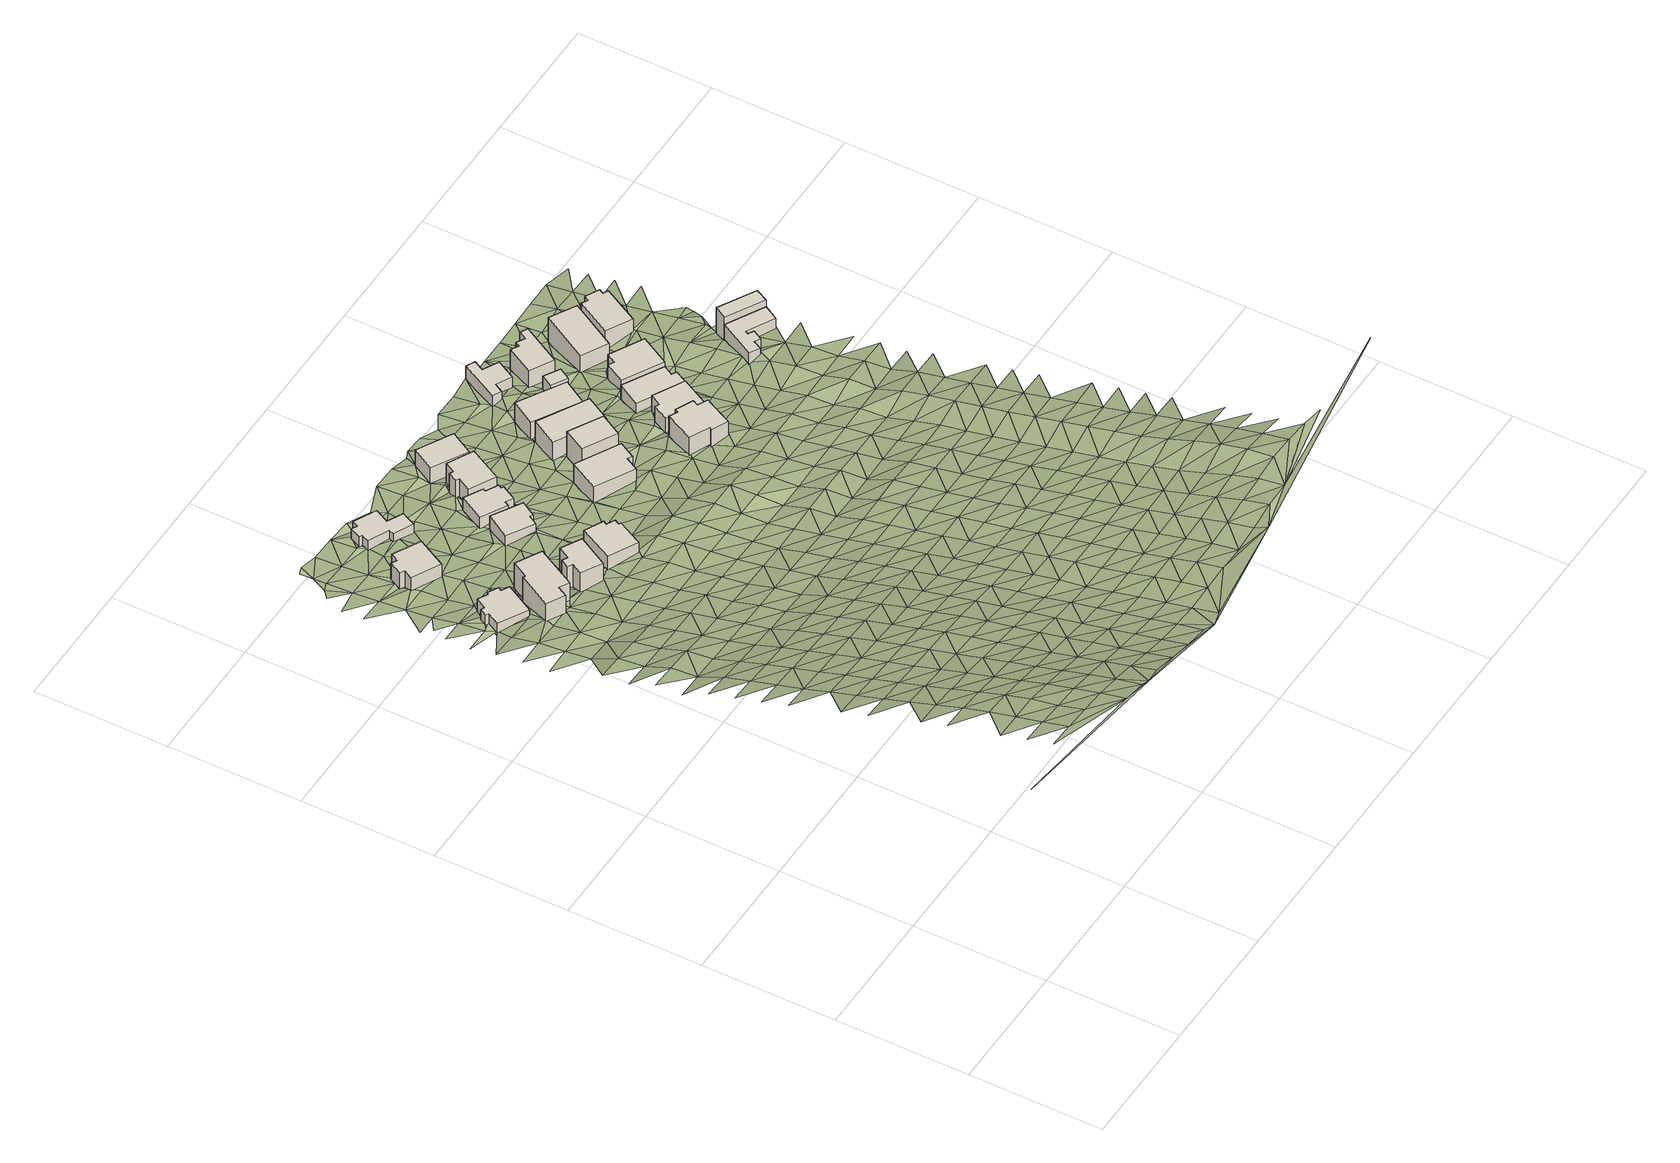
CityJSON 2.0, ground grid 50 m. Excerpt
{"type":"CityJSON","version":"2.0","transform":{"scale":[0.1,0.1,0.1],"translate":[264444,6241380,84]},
"CityObjects":{
"building1":{"type":"Building","attributes":{"osm_address":"6 Cloete Road Universtity Estate Cape Town","osm_building":"house","osm_building:levels":"1","footprint":{"type":"Polygon"},"plus_code":"4FRW3F62+4PQ","ground_height":97.81,"building_height":4.1,"roof_height":101.91},"geometry":[{"type":"Solid","lod":"1","boundaries":[[[[0,1,2,3]],[[1,4,5,2]],[[4,6,7,5]],[[6,8,9,7]],[[8,10,11,9]],[[10,12,13,11]],[[12,14,15,13]],[[14,16,17,15]],[[16,18,19,17]],[[18,20,21,19]],[[20,22,23,21]],[[22,0,3,23]],[[3,2,5,7,9,11,13,15,17,19,21,23]],[[22,20,18,16,14,12,10,8,6,4,1,0]]]]}]},
"building2":{"type":"Building","attributes":{"osm_address":"8A Cloete Road Universtity Estate Cape Town","osm_building":"house","osm_building:levels":"3","footprint":{"type":"Polygon"},"plus_code":"4FRW3F62+4Q5","ground_height":99.35,"building_height":9.7,"roof_height":109.05},"geometry":[{"type":"Solid","lod":"1","boundaries":[[[[24,25,26,27]],[[25,28,29,26]],[[28,30,31,29]],[[30,32,33,31]],[[32,34,35,33]],[[34,36,37,35]],[[36,38,39,37]],[[38,24,27,39]],[[27,26,29,31,33,35,37,39]],[[38,36,34,32,30,28,25,24]]]]}]},
"building3":{"type":"Building","attributes":{"osm_address":"19 Haig Road University Estate Cape Town","osm_building":"house","osm_building:levels":"2","footprint":{"type":"Polygon"},"plus_code":"4FRW3F62+7Q8","ground_height":91.45,"building_height":6.9,"roof_height":98.35},"geometry":[{"type":"Solid","lod":"1","boundaries":[[[[40,41,42,43]],[[41,44,45,42]],[[44,46,47,45]],[[46,48,49,47]],[[48,50,51,49]],[[50,52,53,51]],[[52,54,55,53]],[[54,40,43,55]],[[43,42,45,47,49,51,53,55]],[[54,52,50,48,46,44,41,40]]]]}]},
"building4":{"type":"Building","attributes":{"osm_address":"8 Cloete Road Universtity Estate Cape Town","osm_building":"house","osm_building:levels":"2","footprint":{"type":"Polygon"},"plus_code":"4FRW3F62+3VC","ground_height":102.5,"building_height":6.9,"roof_height":109.4},"geometry":[{"type":"Solid","lod":"1","boundaries":[[[[56,57,58,59]],[[57,60,61,58]],[[60,62,63,61]],[[62,64,65,63]],[[64,66,67,65]],[[66,68,69,67]],[[68,70,71,69]],[[70,56,59,71]],[[59,58,61,63,65,67,69,71]],[[70,68,66,64,62,60,57,56]]]]}]},
"building5":{"type":"Building","attributes":{"osm_address":"Cloete Road Universtity Estate Cape Town","osm_building":"house","osm_building:levels":"2","footprint":{"type":"Polygon"},"plus_code":"4FRW3F62+3W7","ground_height":100.82,"building_height":6.9,"roof_height":107.72},"geometry":[{"type":"Solid","lod":"1","boundaries":[[[[72,73,74,75]],[[73,76,77,74]],[[76,78,79,77]],[[78,80,81,79]],[[80,82,83,81]],[[82,84,85,83]],[[84,86,87,85]],[[86,72,75,87]],[[75,74,77,79,81,83,85,87]],[[86,84,82,80,78,76,73,72]]]]}]},
"building6":{"type":"Building","attributes":{"osm_address":"17 Haig Road University Estate Cape Town","osm_building":"house","osm_building:levels":"1","footprint":{"type":"Polygon"},"plus_code":"4FRW3F62+8RW","ground_height":88.55,"building_height":4.1,"roof_height":92.65},"geometry":[{"type":"Solid","lod":"1","boundaries":[[[[88,89,90,91]],[[89,92,93,90]],[[92,94,95,93]],[[94,96,97,95]],[[96,98,99,97]],[[98,100,101,99]],[[100,102,103,101]],[[102,104,105,103]],[[104,106,107,105]],[[106,108,109,107]],[[108,110,111,109]],[[110,88,91,111]],[[91,90,93,95,97,99,101,103,105,107,109,111]],[[110,108,106,104,102,100,98,96,94,92,89,88]]]]}]},
"building7":{"type":"Building","attributes":{"osm_address":"18 Cloete Road University Estate Cape Town","osm_building":"house","osm_building:levels":"1","footprint":{"type":"Polygon"},"plus_code":"4FRW3F62+6W3","ground_height":94.04,"building_height":4.1,"roof_height":98.14},"geometry":[{"type":"Solid","lod":"1","boundaries":[[[[112,113,114,115]],[[113,116,117,114]],[[116,118,119,117]],[[118,120,121,119]],[[120,122,123,121]],[[122,112,115,123]],[[115,114,117,119,121,123]],[[122,120,118,116,113,112]]]]}]},
"building8":{"type":"Building","attributes":{"osm_address":"16 Fryde Road University Estate Cape Town","osm_building":"house","osm_building:levels":"1","footprint":{"type":"Polygon"},"plus_code":"4FRW3F62+6WX","ground_height":92.19,"building_height":4.1,"roof_height":96.29},"geometry":[{"type":"Solid","lod":"1","boundaries":[[[[124,125,126,127]],[[125,128,129,126]],[[128,130,131,129]],[[130,132,133,131]],[[132,134,135,133]],[[134,136,137,135]],[[136,138,139,137]],[[138,140,141,139]],[[140,142,143,141]],[[142,124,127,143]],[[127,126,129,131,133,135,137,139,141,143]],[[142,140,138,136,134,132,130,128,125,124]]]]}]},
"building9":{"type":"Building","attributes":{"osm_address":"14 Fryde Road University Estate Cape Town","osm_building":"house","osm_building:levels":"2","footprint":{"type":"Polygon"},"plus_code":"4FRW3F62+7XM","ground_height":90.78,"building_height":6.9,"roof_height":97.68},"geometry":[{"type":"Solid","lod":"1","boundaries":[[[[144,145,146,147]],[[145,148,149,146]],[[148,150,151,149]],[[150,152,153,151]],[[152,154,155,153]],[[154,156,157,155]],[[156,158,159,157]],[[158,144,147,159]],[[147,146,149,151,153,155,157,159]],[[158,156,154,152,150,148,145,144]]]]}]},
"building10":{"type":"Building","attributes":{"osm_address":"23 Fryde Road University Estate Cape Town","osm_building":"house","osm_building:levels":"2","footprint":{"type":"Polygon"},"plus_code":"4FRW3F63+43J","ground_height":96.97,"building_height":6.9,"roof_height":103.87},"geometry":[{"type":"Solid","lod":"1","boundaries":[[[[160,161,162,163]],[[161,164,165,162]],[[164,166,167,165]],[[166,168,169,167]],[[168,170,171,169]],[[170,160,163,171]],[[163,162,165,167,169,171]],[[170,168,166,164,161,160]]]]}]},
"building11":{"type":"Building","attributes":{"osm_address":"12 Fryde Road University Estate Cape Town","osm_building":"house","osm_building:levels":"2","footprint":{"type":"Polygon"},"plus_code":"4FRW3F63+82J","ground_height":87.59,"building_height":6.9,"roof_height":94.49},"geometry":[{"type":"Solid","lod":"1","boundaries":[[[[172,173,174,175]],[[173,176,177,174]],[[176,178,179,177]],[[178,172,175,179]],[[175,174,177,179]],[[178,176,173,172]]]]}]},
"building12":{"type":"Building","attributes":{"osm_address":"21 Fryde Road University Estate Cape Town","osm_building":"house","osm_building:levels":"3","footprint":{"type":"Polygon"},"plus_code":"4FRW3F63+53H","ground_height":95.73,"building_height":9.7,"roof_height":105.43},"geometry":[{"type":"Solid","lod":"1","boundaries":[[[[180,181,182,183]],[[181,184,185,182]],[[184,186,187,185]],[[186,180,183,187]],[[183,182,185,187]],[[186,184,181,180]]]]}]},
"building13":{"type":"Building","attributes":{"osm_address":"19 Fryde Road University Estate Cape Town","osm_building":"house","osm_building:levels":"2","footprint":{"type":"Polygon"},"plus_code":"4FRW3F63+647","ground_height":94.1,"building_height":6.9,"roof_height":101},"geometry":[{"type":"Solid","lod":"1","boundaries":[[[[188,189,190,191]],[[189,192,193,190]],[[192,194,195,193]],[[194,188,191,195]],[[191,190,193,195]],[[194,192,189,188]]]]}]},
"building14":{"type":"Building","attributes":{"osm_address":"20 Baris Road University Estate Cape Town","osm_building":"house","osm_building:levels":"2","footprint":{"type":"Polygon"},"plus_code":"4FRW3F63+35G","ground_height":101.98,"building_height":6.9,"roof_height":108.88},"geometry":[{"type":"Solid","lod":"1","boundaries":[[[[196,197,198,199]],[[197,200,201,198]],[[200,202,203,201]],[[202,204,205,203]],[[204,206,207,205]],[[206,208,209,207]],[[208,210,211,209]],[[210,212,213,211]],[[212,214,215,213]],[[214,196,199,215]],[[199,198,201,203,205,207,209,211,213,215]],[[214,212,210,208,206,204,202,200,197,196]]]]}]},
"building15":{"type":"Building","attributes":{"osm_address":"15 Fryde Road University Estate Cape Town","osm_building":"house","osm_building:levels":"2","footprint":{"type":"Polygon"},"plus_code":"4FRW3F63+749","ground_height":90.49,"building_height":6.9,"roof_height":97.39},"geometry":[{"type":"Solid","lod":"1","boundaries":[[[[216,217,218,219]],[[217,220,221,218]],[[220,222,223,221]],[[222,216,219,223]],[[219,218,221,223]],[[222,220,217,216]]]]}]},
"building16":{"type":"Building","attributes":{"osm_address":"18 Baris Road University Estate Cape Town","osm_building":"house","osm_building:levels":"2","footprint":{"type":"Polygon"},"plus_code":"4FRW3F63+46C","ground_height":97.27,"building_height":6.9,"roof_height":104.17},"geometry":[{"type":"Solid","lod":"1","boundaries":[[[[224,225,226,227]],[[225,228,229,226]],[[228,230,231,229]],[[230,232,233,231]],[[232,234,235,233]],[[234,224,227,235]],[[227,226,229,231,233,235]],[[234,232,230,228,225,224]]]]}]},
"building17":{"type":"Building","attributes":{"osm_address":"16 Baris Road University Estate Cape Town","osm_building":"house","osm_building:levels":"1","footprint":{"type":"Polygon"},"plus_code":"4FRW3F63+565","ground_height":95.63,"building_height":4.1,"roof_height":99.73},"geometry":[{"type":"Solid","lod":"1","boundaries":[[[[236,237,238,239]],[[237,240,241,238]],[[240,242,243,241]],[[242,244,245,243]],[[244,246,247,245]],[[246,236,239,247]],[[239,238,241,243,245,247]],[[246,244,242,240,237,236]]]]}]},
"building18":{"type":"Building","attributes":{"osm_address":"11 Fryde Road University Estate Cape Town","osm_building":"house","osm_building:levels":"1","footprint":{"type":"Polygon"},"plus_code":"4FRW3F63+958","ground_height":86.92,"building_height":4.1,"roof_height":91.02},"geometry":[{"type":"Solid","lod":"1","boundaries":[[[[248,249,250,251]],[[249,252,253,250]],[[252,254,255,253]],[[254,256,257,255]],[[256,258,259,257]],[[258,260,261,259]],[[260,262,263,261]],[[262,248,251,263]],[[251,250,253,255,257,259,261,263]],[[262,260,258,256,254,252,249,248]]]]}]},
"building19":{"type":"Building","attributes":{"osm_address":"University Estate Cape Town","osm_building":"house","osm_building:levels":"1","footprint":{"type":"Polygon"},"plus_code":"4FRW3F63+76J","ground_height":89.63,"building_height":4.1,"roof_height":93.73},"geometry":[{"type":"Solid","lod":"1","boundaries":[[[[264,265,266,267]],[[265,268,269,266]],[[268,270,271,269]],[[270,264,267,271]],[[267,266,269,271]],[[270,268,265,264]]]]}]},
"building20":{"type":"Building","attributes":{"osm_address":"44 Rhodes Avenue University Estate Cape Town","osm_building":"house","osm_building:levels":"2","footprint":{"type":"Polygon"},"plus_code":"4FRW3F63+86G","ground_height":87.92,"building_height":6.9,"roof_height":94.82},"geometry":[{"type":"Solid","lod":"1","boundaries":[[[[272,273,274,275]],[[273,276,277,274]],[[276,278,279,277]],[[278,280,281,279]],[[280,282,283,281]],[[282,284,285,283]],[[284,286,287,285]],[[286,272,275,287]],[[275,274,277,279,281,283,285,287]],[[286,284,282,280,278,276,273,272]]]]}]},
"building21":{"type":"Building","attributes":{"osm_address":"14 Baris Road University Estate Cape Town","osm_building":"house","osm_building:levels":"1","footprint":{"type":"Polygon"},"plus_code":"4FRW3F63+674","ground_height":93.2,"building_height":4.1,"roof_height":97.3},"geometry":[{"type":"Solid","lod":"1","boundaries":[[[[288,289,290,291]],[[289,292,293,290]],[[292,294,295,293]],[[294,296,297,295]],[[296,298,299,297]],[[298,288,291,299]],[[291,290,293,295,297,299]],[[298,296,294,292,289,288]]]]}]},
"building22":{"type":"Building","attributes":{"osm_address":"46 Rhodes Avenue University Estate Cape Town","osm_building":"house","osm_building:levels":"2","footprint":{"type":"Polygon"},"plus_code":"4FRW3F63+77Q","ground_height":89.69,"building_height":6.9,"roof_height":96.59},"geometry":[{"type":"Solid","lod":"1","boundaries":[[[[300,301,302,303]],[[301,304,305,302]],[[304,306,307,305]],[[306,300,303,307]],[[303,302,305,307]],[[306,304,301,300]]]]}]},
"building23":{"type":"Building","attributes":{"osm_address":"19 Baris Road University Estate Cape Town","osm_building":"house","osm_building:levels":"1","footprint":{"type":"Polygon"},"plus_code":"4FRW3F63+3CR","ground_height":101.07,"building_height":4.1,"roof_height":105.17},"geometry":[{"type":"Solid","lod":"1","boundaries":[[[[308,309,310,311]],[[309,312,313,310]],[[312,314,315,313]],[[314,316,317,315]],[[316,318,319,317]],[[318,320,321,319]],[[320,322,323,321]],[[322,324,325,323]],[[324,326,327,325]],[[326,308,311,327]],[[311,310,313,315,317,319,321,323,325,327]],[[326,324,322,320,318,316,314,312,309,308]]]]}]},
"building24":{"type":"Building","attributes":{"osm_address":"12 Baris Road University Estate Cape Town","osm_building":"house","osm_building:levels":"2","footprint":{"type":"Polygon"},"plus_code":"4FRW3F63+78H","ground_height":90.57,"building_height":6.9,"roof_height":97.47},"geometry":[{"type":"Solid","lod":"1","boundaries":[[[[328,329,330,331]],[[329,332,333,330]],[[332,334,335,333]],[[334,336,337,335]],[[336,338,339,337]],[[338,340,341,339]],[[340,342,343,341]],[[342,328,331,343]],[[331,330,333,335,337,339,341,343]],[[342,340,338,336,334,332,329,328]]]]}]},
"building25":{"type":"Building","attributes":{"osm_address":"17 Baris Road University Estate Cape Town","osm_building":"house","osm_building:levels":"3","footprint":{"type":"Polygon"},"plus_code":"4FRW3F63+4CC","ground_height":98.65,"building_height":9.7,"roof_height":108.35},"geometry":[{"type":"Solid","lod":"1","boundaries":[[[[344,345,346,347,311]],[[345,348,349,346]],[[348,350,310,351,349]],[[350,344,311,347,351,310]],[[347,346,349,351]],[[350,348,345,344]]]]}]},
"terrain1":{"type":"TINRelief","geometry":[{"type":"CompositeSurface","lod":"1","boundaries":[[[352,353,354]],[[355,354,356]],[[357,358,353]],[[359,360,358]],[[355,356,361]],[[353,362,354]],[[363,356,354]],[[364,361,365]],[[363,354,362]],[[362,353,358]],[[365,366,367]],[[361,356,368]],[[369,356,363]],[[367,366,370]],[[368,365,361]],[[356,369,368]],[[363,362,371]],[[371,362,358]],[[372,366,365]],[[373,370,374]],[[363,375,369]],[[365,368,372]],[[375,363,371]],[[374,376,377]],[[369,378,368]],[[370,366,379]],[[366,372,380]],[[358,381,371]],[[378,369,375]],[[377,376,382]],[[379,374,370]],[[366,380,379]],[[368,383,372]],[[384,375,371]],[[381,358,360]],[[383,368,378]],[[385,376,374]],[[371,381,384]],[[382,386,387]],[[380,372,388]],[[374,379,385]],[[389,378,375]],[[388,372,383]],[[376,390,382]],[[375,384,389]],[[391,386,392]],[[360,384,381]],[[380,393,379]],[[376,385,390]],[[383,378,394]],[[393,380,388]],[[395,386,382]],[[394,378,389]],[[396,397,392]],[[379,398,385]],[[382,390,395]],[[399,384,360]],[[400,388,383]],[[398,379,393]],[[394,400,383]],[[401,402,396]],[[389,384,403]],[[385,404,390]],[[392,386,405]],[[360,406,399]],[[386,395,407]],[[404,385,398]],[[403,394,389]],[[393,388,408]],[[396,392,405]],[[403,384,399]],[[400,409,388]],[[405,386,407]],[[406,360,410]],[[411,412,401]],[[390,413,395]],[[388,409,408]],[[413,390,404]],[[400,394,414]],[[415,398,393]],[[396,416,401]],[[417,418,411]],[[406,410,399]],[[407,395,419]],[[414,394,403]],[[405,416,396]],[[393,408,415]],[[419,395,413]],[[420,409,400]],[[421,404,398]],[[411,401,422]],[[423,417,424]],[[399,425,403]],[[407,426,405]],[[414,420,400]],[[416,422,401]],[[404,421,413]],[[425,399,410]],[[398,415,421]],[[426,407,419]],[[409,427,408]],[[424,428,429]],[[430,414,403]],[[416,405,431]],[[417,411,432]],[[409,420,427]],[[422,433,411]],[[434,419,413]],[[430,403,425]],[[405,426,431]],[[435,429,428]],[[436,410,360]],[[408,437,415]],[[432,424,417]],[[413,421,434]],[[411,433,432]],[[416,438,422]],[[427,437,408]],[[410,439,425]],[[440,420,414]],[[414,430,441]],[[438,416,431]],[[426,419,442]],[[443,428,424]],[[434,444,419]],[[445,446,435]],[[421,415,447]],[[433,422,448]],[[414,441,440]],[[437,449,415]],[[424,432,443]],[[450,430,425]],[[451,427,420]],[[426,442,431]],[[419,444,442]],[[448,422,438]],[[447,434,421]],[[425,439,450]],[[415,449,447]],[[445,452,453]],[[427,451,437]],[[433,454,432]],[[435,428,455]],[[451,420,440]],[[428,443,456]],[[457,438,431]],[[454,433,448]],[[436,439,410]],[[458,441,430]],[[459,444,434]],[[455,445,435]],[[450,460,430]],[[431,442,457]],[[455,428,456]],[[461,452,462]],[[463,449,437]],[[432,464,443]],[[434,447,459]],[[441,458,440]],[[430,460,458]],[[437,451,463]],[[464,432,454]],[[465,461,462]],[[466,450,439]],[[448,438,467]],[[468,452,445]],[[457,469,438]],[[449,470,447]],[[444,471,442]],[[456,443,472]],[[444,459,473]],[[445,455,468]],[[474,475,465]],[[448,467,454]],[[463,470,449]],[[438,469,467]],[[472,443,464]],[[476,460,450]],[[451,440,477]],[[471,457,442]],[[458,478,440]],[[444,473,471]],[[466,439,436]],[[479,462,452]],[[474,480,481]],[[459,447,482]],[[456,483,455]],[[450,466,476]],[[468,484,452]],[[477,463,451]],[[485,464,454]],[[477,440,478]],[[470,482,447]],[[456,472,483]],[[486,458,460]],[[487,469,457]],[[479,452,484]],[[465,462,488]],[[454,467,485]],[[465,489,474]],[[474,490,480]],[[491,473,459]],[[455,492,468]],[[460,476,486]],[[457,471,487]],[[489,490,474]],[[466,436,476]],[[493,480,494]],[[495,470,463]],[[488,462,479]],[[482,491,459]],[[492,455,483]],[[496,497,494]],[[498,480,490]],[[499,478,458]],[[469,500,467]],[[472,464,501]],[[463,477,495]],[[485,502,464]],[[458,486,499]],[[469,487,500]],[[503,484,468]],[[488,504,465]],[[473,505,471]],[[472,501,483]],[[498,12,480]],[[491,506,473]],[[464,502,501]],[[507,468,492]],[[508,482,470]],[[436,509,476]],[[510,485,467]],[[480,511,494]],[[503,479,484]],[[470,495,512]],[[496,513,514]],[[488,479,504]],[[498,515,12]],[[468,507,503]],[[476,509,486]],[[477,478,516]],[[471,505,487]],[[478,499,517]],[[473,506,505]],[[510,467,500]],[[511,480,12]],[[482,508,491]],[[518,492,483]],[[470,512,508]],[[436,519,509]],[[477,516,495]],[[520,502,485]],[[496,494,521]],[[522,513,523]],[[516,478,517]],[[483,501,518]],[[524,504,479]],[[486,525,499]],[[487,526,500]],[[485,510,520]],[[511,521,494]],[[527,506,491]],[[503,507,528]],[[525,486,509]],[[526,487,505]],[[511,12,8]],[[12,10,8]],[[529,512,495]],[[530,531,523]],[[507,492,532]],[[496,533,513]],[[491,508,527]],[[518,534,492]],[[528,535,503]],[[517,499,536]],[[510,500,537]],[[502,538,501]],[[529,495,516]],[[520,539,502]],[[521,540,496]],[[541,504,524]],[[507,532,528]],[[525,536,499]],[[537,500,526]],[[492,534,532]],[[540,533,496]],[[528,542,535]],[[530,523,543]],[[519,544,509]],[[505,506,545]],[[538,518,501]],[[513,546,523]],[[527,547,506]],[[502,539,538]],[[548,511,8]],[[513,533,549]],[[517,550,516]],[[508,512,551]],[[520,510,552]],[[553,530,543]],[[554,512,529]],[[541,555,556]],[[546,513,549]],[[525,509,544]],[[505,545,526]],[[521,511,557]],[[524,558,559]],[[555,548,8]],[[550,517,536]],[[506,547,545]],[[552,510,537]],[[541,524,559]],[[528,560,542]],[[551,527,508]],[[561,534,518]],[[523,562,543]],[[512,554,551]],[[532,560,528]],[[541,563,555]],[[529,516,564]],[[565,539,520]],[[558,563,559]],[[549,533,566]],[[518,538,561]],[[511,548,557]],[[563,541,559]],[[546,562,523]],[[567,540,521]],[[548,555,563]],[[568,537,526]],[[569,553,570]],[[564,516,550]],[[520,552,565]],[[571,542,560]],[[553,543,572]],[[533,540,567]],[[571,64,542]],[[573,536,525]],[[574,546,549]],[[575,547,527]],[[534,576,532]],[[544,577,525]],[[526,545,568]],[[519,436,578]],[[579,544,519]],[[529,580,554]],[[581,538,539]],[[521,557,567]],[[64,582,542]],[[527,551,575]],[[534,561,576]],[[562,572,543]],[[546,574,562]],[[536,573,550]],[[525,577,573]],[[564,580,529]],[[581,539,565]],[[560,532,583]],[[584,570,553]],[[571,66,64]],[[585,552,537]],[[24,542,582]],[[560,583,571]],[[568,586,537]],[[574,587,562]],[[554,588,551]],[[547,589,545]],[[572,584,553]],[[538,590,561]],[[563,591,548]],[[574,592,587]],[[547,575,593]],[[62,582,64]],[[594,532,576]],[[583,532,594]],[[595,564,550]],[[552,585,565]],[[548,591,557]],[[588,554,580]],[[537,586,585]],[[590,538,581]],[[596,563,24]],[[589,568,545]],[[550,573,595]],[[547,593,589]],[[591,563,596]],[[597,577,544]],[[551,598,575]],[[561,599,576]],[[582,62,57]],[[600,562,587]],[[557,601,567]],[[60,57,62]],[[57,24,582]],[[598,551,588]],[[562,602,572]],[[599,561,590]],[[580,564,603]],[[604,586,568]],[[605,581,565]],[[544,579,597]],[[595,606,564]],[[585,607,565]],[[591,601,557]],[[583,594,608]],[[573,577,609]],[[593,575,610]],[[594,576,611]],[[568,589,604]],[[519,578,579]],[[608,612,583]],[[562,600,602]],[[581,605,590]],[[613,584,572]],[[564,606,603]],[[54,600,587]],[[610,575,598]],[[605,565,607]],[[611,576,599]],[[24,614,596]],[[609,595,573]],[[615,588,580]],[[586,616,585]],[[601,617,567]],[[612,56,583]],[[577,597,609]],[[54,567,617]],[[57,614,24]],[[602,618,572]],[[619,591,596]],[[586,604,616]],[[620,608,594]],[[613,572,618]],[[612,608,56]],[[589,593,621]],[[622,599,590]],[[580,603,615]],[[623,593,610]],[[594,611,620]],[[624,606,595]],[[625,598,588]],[[626,607,585]],[[590,605,622]],[[596,614,619]],[[57,56,614]],[[579,627,597]],[[589,621,604]],[[628,601,591]],[[595,609,624]],[[593,623,621]],[[585,616,626]],[[618,602,629]],[[600,54,630]],[[598,625,610]],[[631,602,600]],[[54,617,632]],[[588,615,625]],[[602,633,629]],[[56,608,634]],[[635,608,620]],[[606,636,603]],[[637,611,599]],[[601,638,617]],[[639,618,629]],[[622,640,599]],[[613,618,639]],[[591,619,628]],[[597,641,609]],[[604,642,616]],[[605,607,643]],[[600,630,631]],[[630,54,632]],[[636,606,624]],[[607,626,644]],[[614,56,634]],[[645,623,610]],[[620,611,637]],[[627,641,597]],[[642,604,621]],[[599,640,637]],[[602,631,646]],[[628,638,601]],[[603,647,615]],[[643,622,605]],[[610,625,645]],[[643,607,644]],[[639,89,613]],[[627,579,578]],[[609,648,624]],[[616,649,626]],[[632,617,650]],[[636,647,603]],[[617,638,651]],[[639,652,89]],[[614,634,653]],[[614,654,619]],[[635,620,655]],[[641,648,609]],[[649,616,642]],[[656,630,632]],[[657,613,89]],[[621,623,658]],[[659,640,622]],[[631,630,656]],[[645,660,623]],[[637,655,620]],[[617,651,650]],[[625,615,661]],[[644,626,662]],[[634,663,653]],[[654,628,619]],[[647,664,615]],[[622,643,659]],[[614,653,654]],[[86,663,634]],[[632,650,656]],[[665,636,624]],[[621,658,642]],[[648,666,624]],[[623,660,658]],[[662,626,649]],[[120,638,628]],[[667,641,627]],[[661,645,625]],[[640,668,637]],[[615,664,661]],[[655,669,635]],[[651,638,120]],[[669,670,635]],[[636,665,647]],[[671,657,89]],[[644,672,643]],[[673,627,578]],[[665,624,666]],[[640,659,668]],[[674,649,642]],[[675,653,663]],[[654,676,628]],[[86,677,678]],[[627,673,667]],[[672,644,662]],[[663,86,675]],[[678,679,670]],[[650,651,680]],[[648,641,681]],[[682,660,645]],[[683,655,637]],[[650,684,656]],[[654,653,676]],[[642,658,674]],[[680,651,120]],[[669,678,670]],[[685,664,647]],[[656,684,686]],[[643,687,659]],[[645,661,682]],[[688,657,671]],[[637,668,683]],[[678,675,86]],[[671,689,690]],[[690,689,686]],[[691,662,649]],[[678,669,675]],[[641,667,681]],[[647,665,685]],[[687,643,672]],[[653,692,676]],[[693,666,648]],[[669,655,694]],[[649,674,691]],[[692,653,675]],[[688,671,690]],[[664,695,661]],[[658,660,696]],[[650,680,697]],[[659,698,668]],[[660,682,699]],[[694,655,683]],[[676,700,701]],[[702,673,578]],[[703,672,662]],[[684,650,704]],[[120,705,680]],[[648,681,693]],[[685,695,664]],[[659,687,698]],[[704,686,684]],[[673,702,667]],[[665,666,706]],[[696,674,658]],[[669,707,675]],[[660,699,696]],[[662,691,703]],[[708,700,676]],[[692,708,676]],[[682,661,709]],[[668,710,683]],[[694,707,669]],[[650,697,704]],[[680,124,697]],[[686,711,690]],[[706,685,665]],[[120,712,705]],[[706,666,693]],[[695,709,661]],[[710,668,698]],[[713,687,672]],[[672,703,714]],[[712,700,708]],[[688,690,715]],[[716,681,667]],[[717,699,682]],[[691,674,718]],[[694,683,719]],[[720,692,675]],[[686,704,711]],[[702,721,667]],[[722,674,696]],[[723,675,707]],[[724,695,685]],[[687,713,698]],[[709,717,682]],[[672,714,713]],[[719,683,710]],[[702,578,725]],[[712,708,726]],[[681,716,693]],[[691,718,703]],[[705,712,727]],[[727,728,705]],[[667,721,716]],[[685,706,724]],[[718,674,722]],[[697,124,729]],[[675,723,720]],[[730,696,699]],[[704,697,729]],[[692,731,708]],[[726,727,712]],[[690,711,715]],[[732,733,124]],[[124,733,729]],[[734,709,695]],[[735,710,698]],[[707,694,736]],[[699,717,730]],[[737,694,719]],[[738,714,703]],[[708,731,726]],[[734,695,724]],[[698,713,735]],[[692,720,731]],[[729,733,739]],[[725,721,702]],[[706,693,740]],[[722,696,741]],[[707,736,723]],[[716,742,693]],[[704,729,154]],[[738,703,718]],[[736,694,737]],[[723,743,720]],[[744,717,709]],[[732,745,746]],[[747,733,732]],[[748,727,726]],[[696,730,741]],[[704,749,711]],[[706,740,724]],[[719,710,750]],[[740,693,742]],[[709,734,744]],[[751,704,154]],[[735,752,710]],[[720,743,731]],[[746,753,754]],[[755,716,721]],[[722,756,718]],[[713,714,757]],[[754,727,748]],[[746,747,732]],[[758,743,723]],[[759,714,738]],[[726,731,748]],[[749,704,751]],[[719,750,737]],[[746,754,747]],[[760,715,711]],[[721,725,755]],[[741,756,722]],[[710,752,750]],[[758,723,736]],[[154,152,751]],[[730,717,761]],[[757,735,713]],[[717,744,762]],[[714,759,757]],[[749,760,711]],[[763,742,716]],[[734,724,764]],[[765,738,718]],[[160,731,743]],[[740,766,724]],[[150,751,152]],[[767,747,754]],[[761,741,730]],[[748,767,754]],[[716,755,763]],[[761,717,762]],[[756,765,718]],[[749,751,150]],[[734,764,744]],[[748,731,160]],[[768,752,735]],[[769,736,737]],[[764,724,766]],[[770,743,758]],[[750,771,737]],[[715,760,772]],[[759,738,773]],[[735,757,768]],[[774,740,742]],[[775,756,741]],[[767,776,747]],[[742,763,777]],[[765,773,738]],[[769,737,771]],[[760,749,778]],[[725,779,755]],[[762,744,780]],[[752,781,750]],[[782,758,736]],[[741,761,775]],[[783,749,150]],[[784,747,776]],[[774,742,777]],[[780,744,764]],[[748,160,785]],[[752,768,781]],[[778,772,760]],[[755,779,763]],[[786,766,740]],[[757,759,787]],[[788,767,748]],[[773,789,759]],[[736,769,782]],[[770,758,782]],[[790,765,756]],[[791,771,750]],[[783,150,784]],[[756,775,792]],[[793,160,794]],[[761,762,795]],[[768,757,787]],[[740,774,786]],[[762,780,796]],[[759,789,787]],[[791,750,781]],[[748,785,788]],[[785,160,793]],[[797,772,778]],[[777,763,798]],[[799,764,766]],[[765,790,773]],[[767,800,776]],[[756,792,790]],[[761,795,775]],[[160,801,794]],[[798,763,779]],[[795,762,796]],[[770,802,803]],[[770,782,802]],[[804,779,725]],[[800,784,776]],[[764,799,780]],[[781,768,805]],[[769,771,806]],[[799,766,786]],[[807,771,791]],[[767,788,800]],[[777,808,774]],[[809,789,773]],[[797,778,810]],[[794,801,793]],[[805,768,787]],[[783,784,800]],[[793,181,785]],[[811,792,775]],[[769,806,782]],[[808,777,798]],[[773,790,809]],[[806,771,807]],[[785,812,788]],[[813,796,780]],[[814,791,781]],[[810,778,172]],[[811,775,795]],[[181,812,785]],[[774,815,786]],[[799,813,780]],[[782,816,802]],[[814,781,805]],[[779,804,798]],[[817,787,789]],[[783,800,818]],[[815,774,808]],[[809,819,789]],[[801,820,793]],[[783,818,172]],[[796,821,795]],[[790,792,822]],[[823,807,791]],[[804,725,824]],[[825,792,811]],[[806,816,782]],[[786,826,799]],[[787,817,805]],[[788,812,189]],[[181,827,812]],[[189,800,788]],[[813,821,796]],[[789,819,817]],[[823,791,814]],[[802,828,801]],[[829,808,798]],[[822,809,790]],[[172,830,810]],[[826,786,815]],[[792,825,822]],[[828,802,816]],[[831,811,795]],[[806,807,832]],[[798,804,829]],[[833,810,830]],[[806,834,816]],[[830,172,818]],[[835,813,799]],[[836,814,805]],[[801,828,820]],[[821,831,795]],[[807,823,837]],[[838,819,809]],[[806,832,834]],[[181,839,827]],[[818,800,840]],[[835,799,826]],[[805,817,836]],[[837,832,807]],[[827,841,812]],[[189,842,800]],[[815,808,843]],[[825,811,844]],[[829,845,808]],[[809,822,838]],[[578,846,725]],[[824,725,847]],[[834,208,816]],[[818,840,830]],[[831,844,811]],[[848,820,828]],[[800,842,840]],[[833,830,849]],[[850,834,832]],[[815,843,826]],[[851,821,813]],[[852,823,814]],[[208,828,816]],[[808,845,843]],[[813,835,853]],[[836,854,814]],[[820,848,839]],[[824,829,804]],[[822,825,855]],[[817,819,856]],[[857,842,189]],[[819,838,858]],[[841,827,839]],[[837,823,852]],[[813,853,851]],[[844,855,825]],[[814,854,852]],[[859,832,837]],[[830,860,849]],[[861,835,826]],[[831,821,862]],[[856,836,817]],[[819,858,856]],[[830,840,860]],[[189,863,857]],[[841,839,848]],[[864,845,829]],[[208,865,828]],[[838,822,866]],[[826,843,861]],[[842,857,217]],[[848,828,867]],[[821,851,862]],[[855,866,822]],[[217,840,842]],[[868,828,865]],[[835,869,853]],[[859,837,870]],[[871,844,831]],[[872,854,836]],[[852,870,837]],[[204,208,206]],[[204,865,208]],[[845,873,843]],[[874,858,838]],[[848,867,841]],[[875,849,860]],[[835,861,869]],[[836,856,872]],[[868,867,828]],[[189,876,863]],[[831,862,871]],[[866,874,838]],[[853,877,851]],[[878,855,844]],[[854,879,852]],[[863,880,857]],[[865,204,202]],[[881,861,843]],[[217,882,840]],[[856,858,883]],[[868,865,884]],[[860,840,885]],[[869,877,853]],[[859,870,886]],[[854,872,879]],[[844,871,878]],[[874,883,858]],[[887,841,867]],[[884,867,868]],[[859,886,197]],[[851,888,862]],[[889,866,855]],[[890,870,852]],[[860,891,875]],[[841,887,876]],[[840,882,885]],[[865,202,892]],[[872,856,893]],[[863,876,880]],[[851,877,888]],[[852,879,890]],[[202,200,197]],[[894,869,861]],[[895,867,884]],[[855,878,889]],[[883,893,856]],[[865,892,896]],[[891,860,885]],[[897,895,884]],[[862,898,871]],[[899,874,866]],[[197,892,202]],[[887,867,900]],[[880,876,887]],[[217,901,882]],[[900,867,895]],[[879,872,902]],[[886,870,903]],[[888,898,862]],[[870,890,904]],[[891,905,875]],[[892,197,896]],[[906,877,869]],[[874,899,883]],[[866,889,899]],[[893,902,872]],[[197,886,903]],[[907,885,882]],[[870,904,903]],[[901,217,908]],[[878,871,909]],[[890,879,910]],[[896,197,903]],[[911,880,887]],[[237,887,900]],[[898,912,871]],[[913,888,877]],[[914,893,883]],[[907,882,915]],[[902,910,879]],[[915,882,901]],[[878,909,889]],[[871,912,909]],[[883,899,914]],[[916,900,895]],[[917,904,890]],[[887,237,911]],[[254,891,885]],[[891,254,905]],[[918,898,888]],[[919,902,893]],[[896,903,920]],[[908,880,921]],[[910,917,890]],[[880,911,921]],[[922,901,908]],[[922,915,901]],[[896,920,225]],[[893,914,919]],[[923,924,907]],[[925,895,225]],[[915,923,907]],[[898,918,912]],[[899,889,926]],[[909,927,889]],[[928,910,902]],[[929,903,904]],[[895,925,916]],[[265,915,922]],[[917,930,904]],[[908,931,922]],[[237,932,911]],[[926,914,899]],[[889,927,926]],[[902,919,928]],[[915,265,933]],[[933,923,915]],[[908,921,931]],[[920,925,225]],[[932,921,911]],[[929,904,930]],[[934,909,912]],[[935,917,910]],[[936,920,903]],[[920,916,925]],[[237,937,932]],[[935,910,928]],[[919,914,938]],[[294,921,932]],[[939,914,926]],[[903,929,936]],[[265,940,933]],[[920,936,916]],[[941,923,933]],[[942,927,909]],[[943,930,917]],[[944,931,921]],[[252,249,945]],[[265,946,940]],[[919,938,928]],[[939,938,914]],[[917,935,943]],[[923,941,945]],[[931,944,946]],[[944,921,294]],[[947,926,927]],[[948,937,949]],[[916,950,948]],[[916,936,950]],[[932,937,951]],[[929,930,952]],[[946,944,940]],[[953,252,945]],[[930,943,954]],[[926,947,939]],[[935,928,955]],[[956,294,292]],[[938,957,928]],[[944,294,956]],[[953,945,941]],[[929,958,936]],[[948,959,937]],[[952,930,954]],[[956,292,289]],[[935,955,943]],[[944,956,289]],[[959,948,950]],[[955,928,957]],[[960,941,961]],[[962,940,944]],[[960,953,941]],[[951,937,959]],[[952,958,929]],[[963,938,939]],[[936,964,950]],[[965,944,289]],[[954,943,966]],[[958,964,936]],[[960,273,953]],[[272,940,962]],[[966,943,955]],[[967,957,938]],[[960,276,273]],[[950,968,959]],[[952,969,958]],[[289,970,965]],[[968,950,964]],[[962,944,301]],[[953,273,971]],[[952,954,972]],[[954,966,973]],[[951,959,974]],[[289,975,970]],[[976,955,957]],[[969,952,972]],[[972,954,973]],[[977,959,968]],[[273,272,971]],[[978,965,970]],[[958,309,964]],[[955,976,966]],[[272,962,301]],[[974,975,951]],[[979,969,980]],[[959,977,974]],[[968,964,309]],[[972,980,969]],[[981,973,966]],[[977,968,309]],[[970,975,982]],[[978,970,983]],[[965,978,984]],[[985,971,272]],[[986,272,301]],[[972,987,980]],[[988,989,990]],[[980,987,988]],[[974,982,975]],[[988,987,989]],[[982,983,970]],[[986,985,272]],[[991,972,973]],[[348,977,309]],[[992,974,977]],[[993,987,972]],[[301,984,986]],[[993,989,987]],[[348,994,977]],[[995,984,978]],[[977,994,992]],[[982,974,996]],[[992,997,974]],[[986,998,985]],[[982,996,983]],[[998,986,984]],[[999,984,995]],[[974,997,996]],[[1000,992,994]],[[994,348,1001]],[[995,1002,999]],[[984,999,1003]],[[992,1000,997]],[[1002,1003,999]],[[1003,998,984]],[[985,998,1004]],[[1005,983,996]],[[983,1005,1006]],[[1007,997,1000]],[[997,1008,996]],[[997,1007,1008]],[[332,329,1006]],[[332,1009,1003]],[[998,1003,1010]],[[332,1006,1009]],[[1006,1005,1009]],[[1009,1010,1003]],[[1011,1004,998]],[[1005,996,1012]],[[998,1010,1011]],[[1005,1013,1009]],[[1009,1014,1010]],[[1010,1015,1011]]]}]}
},
"vertices":[
[480,2214,123],[540,2323,123],[540,2323,179],[480,2214,179],[511,2339,123],[511,2339,179],[518,2352,123],[518,2352,179],[480,2373,123],[480,2373,179],[475,2365,123],[475,2365,179],[438,2386,123],[438,2386,179],[415,2345,123],[415,2345,179],[402,2352,123],[402,2352,179],[387,2325,123],[387,2325,179],[398,2319,123],[398,2319,179],[373,2273,123],[373,2273,179],
[672,2278,137],[578,2329,137],[578,2329,250],[672,2278,250],[545,2268,137],[545,2268,250],[537,2273,137],[537,2273,250],[468,2146,137],[468,2146,250],[534,2110,137],[534,2110,250],[554,2148,137],[554,2148,250],[591,2128,137],[591,2128,250],
[508,2746,70],[493,2716,70],[493,2716,143],[508,2746,143],[472,2728,70],[472,2728,143],[446,2680,70],[446,2680,143],[462,2671,70],[462,2671,143],[445,2639,70],[445,2639,143],[550,2584,70],[550,2584,143],[608,2693,70],[608,2693,143],
[783,2193,155],[709,2234,155],[709,2234,254],[783,2193,254],[684,2190,155],[684,2190,254],[664,2201,155],[664,2201,254],[646,2169,155],[646,2169,254],[665,2159,155],[665,2159,254],[643,2119,155],[643,2119,254],[719,2077,155],[719,2077,254],
[833,2217,147],[768,2089,147],[768,2089,237],[833,2217,237],[875,2035,147],[875,2035,237],[924,2130,147],[924,2130,237],[915,2134,147],[915,2134,237],[925,2153,147],[925,2153,237],[895,2168,147],[895,2168,237],[902,2182,147],[902,2182,237],
[707,2918,40],[624,2959,40],[624,2959,87],[707,2918,87],[613,2936,40],[613,2936,87],[592,2946,40],[592,2946,87],[572,2905,40],[572,2905,87],[584,2900,40],[584,2900,87],[571,2873,40],[571,2873,87],[648,2836,40],[648,2836,87],[640,2818,40],[640,2818,87],[712,2783,40],[712,2783,87],[738,2836,40],[738,2836,87],[680,2865,40],[680,2865,87],
[865,2414,82],[885,2449,82],[885,2449,141],[865,2414,141],[896,2443,82],[896,2443,141],[929,2498,82],[929,2498,141],[821,2562,82],[821,2562,141],[767,2472,82],[767,2472,141],
[866,2688,67],[814,2594,67],[814,2594,123],[866,2688,123],[908,2543,67],[908,2543,123],[917,2559,67],[917,2559,123],[945,2543,67],[945,2543,123],[976,2599,67],[976,2599,123],[967,2604,67],[967,2604,123],[974,2617,67],[974,2617,123],[929,2641,67],[929,2641,123],[934,2651,67],[934,2651,123],
[895,2685,50],[992,2634,50],[992,2634,137],[895,2685,137],[1057,2758,50],[1057,2758,137],[962,2807,50],[962,2807,137],[941,2768,50],[941,2768,137],[928,2775,50],[928,2775,137],[910,2740,50],[910,2740,137],[921,2734,50],[921,2734,137],
[1115,2417,113],[1055,2308,113],[1055,2308,199],[1115,2417,199],[1196,2232,113],[1196,2232,199],[1222,2280,113],[1222,2280,199],[1239,2270,113],[1239,2270,199],[1273,2332,113],[1273,2332,199],
[1122,2871,34],[994,2941,34],[994,2941,105],[1122,2871,105],[946,2856,34],[946,2856,105],[1074,2785,34],[1074,2785,105],
[1340,2437,101],[1218,2504,101],[1218,2504,214],[1340,2437,214],[1172,2422,101],[1172,2422,214],[1294,2355,101],[1294,2355,214],
[1425,2539,78],[1245,2638,78],[1245,2638,170],[1425,2539,170],[1191,2541,78],[1191,2541,170],[1371,2441,78],[1371,2441,170],
[1490,2057,159],[1543,2165,159],[1543,2165,249],[1490,2057,249],[1506,2183,159],[1506,2183,249],[1516,2204,159],[1516,2204,249],[1452,2234,159],[1452,2234,249],[1446,2221,159],[1446,2221,249],[1415,2236,159],[1415,2236,249],[1364,2130,159],[1364,2130,249],[1438,2095,159],[1438,2095,249],[1429,2086,159],[1429,2086,249],
[1486,2659,46],[1319,2757,46],[1319,2757,134],[1486,2659,134],[1266,2667,46],[1266,2667,134],[1433,2569,46],[1433,2569,134],
[1570,2195,130],[1623,2296,130],[1623,2296,202],[1570,2195,202],[1509,2356,130],[1509,2356,202],[1487,2314,130],[1487,2314,202],[1472,2322,130],[1472,2322,202],[1441,2263,130],[1441,2263,202],
[1686,2409,94],[1541,2489,94],[1541,2489,157],[1686,2409,157],[1493,2403,94],[1493,2403,157],[1657,2313,94],[1657,2313,157],[1684,2363,94],[1684,2363,157],[1666,2373,94],[1666,2373,157],
[1510,2927,12],[1452,2957,12],[1452,2957,70],[1510,2927,70],[1472,2995,12],[1472,2995,70],[1440,3011,12],[1440,3011,70],[1363,2868,12],[1363,2868,70],[1396,2851,12],[1396,2851,70],[1415,2885,12],[1415,2885,70],[1472,2855,12],[1472,2855,70],
[1559,2725,39],[1501,2759,39],[1501,2759,97],[1559,2725,97],[1475,2716,39],[1475,2716,97],[1534,2682,39],[1534,2682,97],
[1656,2904,20],[1629,2919,20],[1629,2919,108],[1656,2904,108],[1612,2889,20],[1612,2889,108],[1582,2906,20],[1582,2906,108],[1573,2889,20],[1573,2889,108],[1544,2905,20],[1544,2905,108],[1489,2804,20],[1489,2804,108],[1575,2757,20],[1575,2757,108],
[1785,2542,71],[1662,2608,71],[1662,2608,133],[1785,2542,133],[1642,2573,71],[1642,2573,133],[1620,2585,71],[1620,2585,133],[1580,2511,71],[1580,2511,133],[1725,2433,71],[1725,2433,133],
[1813,2811,16],[1718,2864,16],[1718,2864,126],[1813,2811,126],[1617,2686,16],[1617,2686,126],[1713,2633,16],[1713,2633,126],
[2040,2236,147],[1901,2312,147],[1901,2312,212],[2040,2236,212],[1827,2177,147],[1827,2177,212],[1865,2156,147],[1865,2156,212],[1882,2188,147],[1882,2188,212],[1904,2177,147],[1904,2177,212],[1924,2213,147],[1924,2213,212],[1903,2225,147],[1903,2225,212],[1909,2237,147],[1909,2237,212],[2010,2182,147],[2010,2182,212],
[1914,2753,47],[1895,2763,47],[1895,2763,135],[1914,2753,135],[1904,2780,47],[1904,2780,135],[1853,2807,47],[1853,2807,135],[1843,2788,47],[1843,2788,135],[1820,2801,47],[1820,2801,135],[1749,2668,47],[1749,2668,135],[1842,2619,47],[1842,2619,135],
[2040,2236,129],[2063,2283,129],[2063,2283,243],[2040,2236,243],[1928,2358,129],[1928,2358,243],[1901,2312,129],[1901,2312,243],
[257,221,772],[356,122,796],[356,221,767],[257,321,741],[356,321,741],[257,122,801],[555,23,803],[6,61,839],[678,12,782],[356,420,714],[455,122,790],[455,221,759],[257,519,687],[356,519,682],[356,619,647],[257,619,655],[455,420,706],[455,321,737],[356,718,612],[555,122,778],[455,519,671],[257,817,586],[356,817,576],[555,221,751],[356,917,542],[257,917,551],[555,321,721],[455,718,600],[455,619,636],[654,23,782],[356,1016,508],[555,420,688],[654,122,758],[455,817,566],[356,1115,473],[257,1115,481],[555,519,654],[654,221,729],[455,917,533],[257,1215,448],[356,1215,440],[555,619,622],[654,321,698],[455,1016,500],[356,1314,409],[257,1314,416],[555,718,588],[753,122,733],[654,420,667],[356,1413,376],[257,1413,386],[753,221,703],[555,817,556],[455,1215,433],[753,23,763],[455,1115,466],[654,619,605],[654,519,637],[852,23,736],[356,1512,330],[257,1512,332],[555,917,524],[753,321,673],[654,718,575],[455,1314,400],[356,1612,321],[257,1612,327],[555,1016,493],[753,420,646],[654,817,546],[455,1413,364],[257,1711,282],[356,1711,278],[852,122,706],[555,1115,460],[753,519,620],[356,1810,266],[257,1810,272],[852,221,679],[555,1215,425],[455,1612,312],[455,1512,327],[654,917,516],[356,1910,212],[1087,5,691],[753,619,592],[555,1314,391],[951,23,710],[852,420,626],[852,321,654],[654,1115,452],[455,1711,275],[654,1016,485],[356,2009,197],[257,2009,192],[753,817,540],[555,1413,353],[753,718,566],[951,122,684],[852,519,602],[356,2108,186],[257,2108,186],[555,1512,322],[455,1910,205],[455,1810,256],[654,1215,418],[951,321,632],[753,917,507],[951,221,659],[257,2208,170],[356,2208,162],[852,619,578],[555,1612,299],[373,2273,143],[1050,23,691],[654,1413,343],[455,2009,200],[654,1314,384],[852,718,555],[753,1115,444],[555,1711,271],[753,1016,475],[356,2307,143],[257,2307,145],[1050,122,668],[951,519,584],[951,420,607],[468,2146,179],[356,2406,128],[271,2406,130],[852,817,528],[555,1810,244],[455,2108,179],[654,1512,318],[1050,221,643],[753,1215,411],[455,2208,160],[398,2319,143],[387,2325,143],[852,917,497],[555,1910,210],[308,2473,103],[356,2506,103],[951,619,561],[356,2605,90],[273,2502,109],[402,2352,143],[1050,321,618],[753,1314,378],[654,1711,267],[654,1612,291],[534,2110,179],[480,2214,160],[852,1115,434],[852,1016,468],[555,2009,199],[951,817,512],[1149,122,658],[753,1413,336],[455,2406,123],[951,718,537],[356,2704,79],[257,2704,85],[415,2345,138],[1050,519,568],[1050,420,593],[654,1810,238],[1149,23,683],[753,1512,314],[455,2506,100],[256,2787,77],[356,2803,68],[537,2273,142],[1149,221,632],[852,1215,403],[951,917,485],[555,2108,179],[1050,619,542],[325,2891,62],[291,2863,70],[654,2009,196],[445,2639,92],[654,1910,216],[554,2148,179],[1149,321,607],[852,1314,371],[753,1711,263],[753,1612,282],[455,2605,92],[540,2323,142],[591,2128,179],[356,2903,62],[1248,122,663],[951,1115,427],[455,2704,75],[951,1016,458],[555,2406,116],[446,2680,75],[1149,420,582],[1050,817,495],[852,1413,330],[358,2953,56],[1050,718,519],[518,2352,142],[511,2339,142],[555,2506,102],[545,2268,142],[555,2307,142],[654,2108,176],[753,1810,236],[455,2803,66],[578,2329,142],[1149,519,554],[852,1512,310],[462,2671,75],[550,2584,93],[951,1215,395],[356,3002,56],[381,3011,56],[643,2119,176],[455,2903,54],[1248,321,613],[472,2728,75],[1050,917,470],[753,1910,221],[1248,221,641],[1555,72,702],[1348,122,668],[1149,619,537],[852,1612,277],[654,2208,155],[719,2077,185],[455,3002,47],[951,1413,328],[951,1314,362],[508,2746,75],[1149,718,512],[1050,1115,416],[852,1711,260],[654,2406,116],[493,2716,75],[1050,1016,445],[753,2009,196],[1248,420,584],[654,2307,137],[1348,221,646],[1149,817,486],[852,1810,238],[555,2803,63],[654,2506,100],[571,2873,51],[1248,619,534],[1050,1215,388],[951,1612,274],[1248,519,557],[951,1512,305],[768,2089,185],[1348,321,616],[1149,917,462],[852,1910,227],[753,2108,185],[555,3002,41],[753,2307,131],[1248,718,507],[1050,1314,360],[654,2605,85],[555,2903,51],[753,2406,119],[852,2009,201],[1149,1115,409],[951,1711,256],[1149,1016,436],[1348,420,586],[1248,817,481],[1050,1413,325],[1447,122,666],[767,2472,102],[572,2905,51],[654,2803,59],[640,2818,59],[654,2704,70],[584,2900,51],[833,2217,152],[875,2035,201],[1348,519,558],[951,1910,232],[753,2506,102],[592,2946,51],[951,1810,243],[1447,221,645],[1149,1215,382],[1050,1612,271],[1050,1512,302],[1248,917,454],[648,2836,59],[1348,619,533],[1447,321,618],[1149,1314,355],[753,2704,69],[753,2605,82],[613,2936,45],[852,2307,131],[852,2406,117],[951,2009,216],[712,2783,53],[647,2995,40],[1248,1115,406],[1050,1711,252],[1248,1016,431],[1348,817,482],[1149,1413,326],[852,2208,152],[1348,718,508],[1447,519,562],[1447,420,589],[1546,221,656],[1050,1810,243],[951,2108,165],[924,2130,165],[707,2918,42],[1149,1512,298],[1546,122,680],[1248,1215,381],[951,2208,147],[865,2414,117],[895,2168,152],[925,2153,165],[915,2134,165],[814,2594,82],[1546,321,625],[1348,917,452],[1050,1910,237],[753,2803,53],[1447,619,536],[738,2836,53],[1149,1612,273],[727,2952,42],[680,2865,45],[753,2903,42],[1248,1314,357],[951,2307,130],[1546,420,595],[1050,2009,220],[1447,718,511],[1348,1115,406],[852,2704,67],[1149,1711,250],[1348,1016,431],[896,2443,117],[885,2449,117],[1645,122,703],[1248,1413,332],[852,2803,52],[908,2543,99],[1546,519,565],[1050,2108,173],[951,2406,113],[1447,817,488],[1149,1810,246],[852,2903,38],[929,2498,99],[1248,1612,282],[1248,1512,295],[852,3002,30],[1645,321,638],[1447,917,461],[1348,1314,360],[1149,1910,241],[1050,2307,134],[1645,221,675],[1348,1215,381],[1050,2208,153],[1546,619,539],[1744,122,705],[951,2506,99],[945,2543,99],[917,2559,88],[910,2740,68],[1447,1016,433],[1050,2406,111],[934,2651,88],[895,2685,67],[1546,718,511],[1248,1711,248],[1149,2108,169],[1149,2009,214],[1348,1413,334],[921,2734,68],[1645,519,569],[1447,1115,408],[1645,420,603],[1055,2308,134],[1546,817,488],[929,2641,88],[974,2617,88],[992,2634,88],[1050,2506,94],[946,2856,35],[1248,1910,240],[951,2803,50],[1248,1810,245],[967,2604,88],[976,2599,88],[1744,221,688],[1447,1215,383],[1348,1612,285],[1149,2208,153],[1348,1512,292],[951,2903,35],[1546,1016,435],[1546,917,461],[1744,321,654],[1645,718,514],[1447,1314,360],[1645,619,540],[1050,2605,79],[1348,1711,247],[1248,2108,176],[1196,2232,153],[1248,2009,200],[951,3002,24],[1447,1413,340],[1744,519,576],[1546,1115,408],[1050,2704,66],[1744,420,614],[994,2941,35],[1843,221,701],[1645,817,487],[1348,1810,241],[1248,2208,159],[1074,2785,53],[1057,2758,53],[1149,2506,95],[1744,619,544],[1447,1612,285],[1149,2605,76],[1447,1512,295],[1546,1314,360],[1348,1910,230],[1546,1215,383],[1172,2422,113],[1149,2406,113],[1645,1016,433],[1645,917,461],[1019,2987,20],[1843,321,687],[1744,718,516],[1149,2704,62],[1273,2332,137],[1239,2270,137],[1222,2280,137],[1943,221,695],[1447,1711,255],[1348,2108,177],[1348,2009,194],[1843,420,660],[1546,1413,338],[1050,3002,20],[1645,1115,408],[1191,2541,95],[1744,817,489],[1447,1810,239],[1843,519,626],[1348,2208,164],[1546,1612,281],[1149,2803,49],[1546,1512,300],[1294,2355,137],[1744,917,462],[1645,1314,359],[1447,1910,224],[2042,221,683],[1645,1215,382],[1843,619,585],[1248,2506,101],[1348,2307,138],[1943,321,673],[1149,2903,34],[1744,1016,434],[1429,2086,180],[1122,2997,20],[1364,2130,177],[1843,718,548],[1546,1711,257],[1447,2009,197],[1645,1413,332],[1340,2437,114],[1248,2803,45],[1371,2441,114],[1248,2704,62],[1943,519,617],[1744,1115,408],[1943,420,645],[2637,321,514],[2141,221,659],[1348,2406,114],[1185,2965,20],[1438,2095,180],[1843,917,492],[1546,1910,222],[1843,817,520],[1546,1810,236],[1744,1215,384],[1645,1612,277],[1266,2667,62],[1645,1512,302],[1490,2057,197],[1248,2903,30],[1943,619,586],[1843,1016,465],[1348,2605,85],[2042,321,654],[1441,2263,141],[1744,1314,360],[1447,2406,119],[1447,2307,141],[1943,718,556],[1546,2009,193],[1843,1115,438],[1645,1711,263],[2042,420,630],[1744,1413,336],[1248,3002,17],[1425,2539,96],[1943,817,522],[1843,1215,411],[1645,1810,234],[1433,2569,87],[2042,519,607],[1348,2803,46],[1744,1512,307],[1472,2322,141],[1363,2868,29],[1546,2108,175],[1447,2506,96],[1943,917,494],[1843,1314,385],[1645,1910,225],[1348,2903,29],[1546,2208,159],[1744,1612,273],[2042,718,551],[1509,2356,133],[1570,2195,159],[1487,2314,141],[1943,1016,468],[1843,1413,361],[1493,2403,119],[1447,2704,60],[1744,1711,264],[1645,2108,171],[1645,2009,196],[1348,3002,12],[2042,817,522],[1396,2851,46],[1486,2659,60],[1943,1215,411],[1744,1810,230],[1546,2506,94],[1943,1115,439],[2042,917,497],[1843,1512,337],[1447,2803,42],[1657,2313,130],[1744,1910,224],[2042,1016,471],[1843,1612,309],[1645,2208,152],[1546,2605,75],[1475,2716,60],[1472,2855,29],[1415,2885,29],[1645,2307,130],[1943,1413,357],[1943,1314,384],[1843,1711,268],[1744,2108,172],[1744,2009,197],[1534,2682,56],[1580,2511,94],[1489,2804,42],[2042,1215,408],[1843,1810,263],[1744,2208,151],[1686,2409,116],[1943,1612,308],[1943,1512,334],[1575,2757,39],[1544,2905,24],[2042,1314,381],[1843,1910,231],[1617,2686,58],[1510,2927,24],[1559,2725,56],[2042,1413,354],[1684,2363,116],[1666,2373,116],[1744,2307,129],[1725,2433,111],[1843,2108,197],[1546,3002,5],[1843,2009,225],[1943,1810,260],[1645,2605,71],[1943,1711,271],[1827,2177,171],[1744,2406,111],[1582,2906,24],[1573,2889,24],[1645,2803,37],[2042,1612,307],[1843,2208,171],[1713,2633,64],[1943,1910,234],[2042,1711,268],[1843,2307,153],[1865,2156,197],[1744,2605,64],[1645,3002,3],[1943,2108,195],[1943,2009,224],[1843,2506,106],[1785,2542,96],[2042,1810,258],[1843,2406,134],[1749,2668,57],[1882,2188,171],[1904,2177,171],[2042,1910,236],[1843,2605,88],[1842,2619,88],[1813,2811,53],[1744,3002,4],[1744,2903,16],[1943,2208,171],[1924,2213,171],[1909,2237,171],[1903,2225,171],[2042,2108,201],[1943,2406,129],[2010,2182,174],[1939,2382,129],[1820,2801,53],[1943,2605,88],[1943,2506,108],[1843,2903,37],[1843,2803,53],[1969,2435,129],[2042,2307,157],[1843,2788,53],[1853,2807,53],[1843,3002,12],[1943,2704,65],[1914,2753,65],[1996,2482,105],[2000,2511,105],[1943,2803,47],[1943,2903,30],[1943,3002,13],[2042,2704,68],[2042,2803,46],[2042,2903,25],[2045,2979,10]
]}
